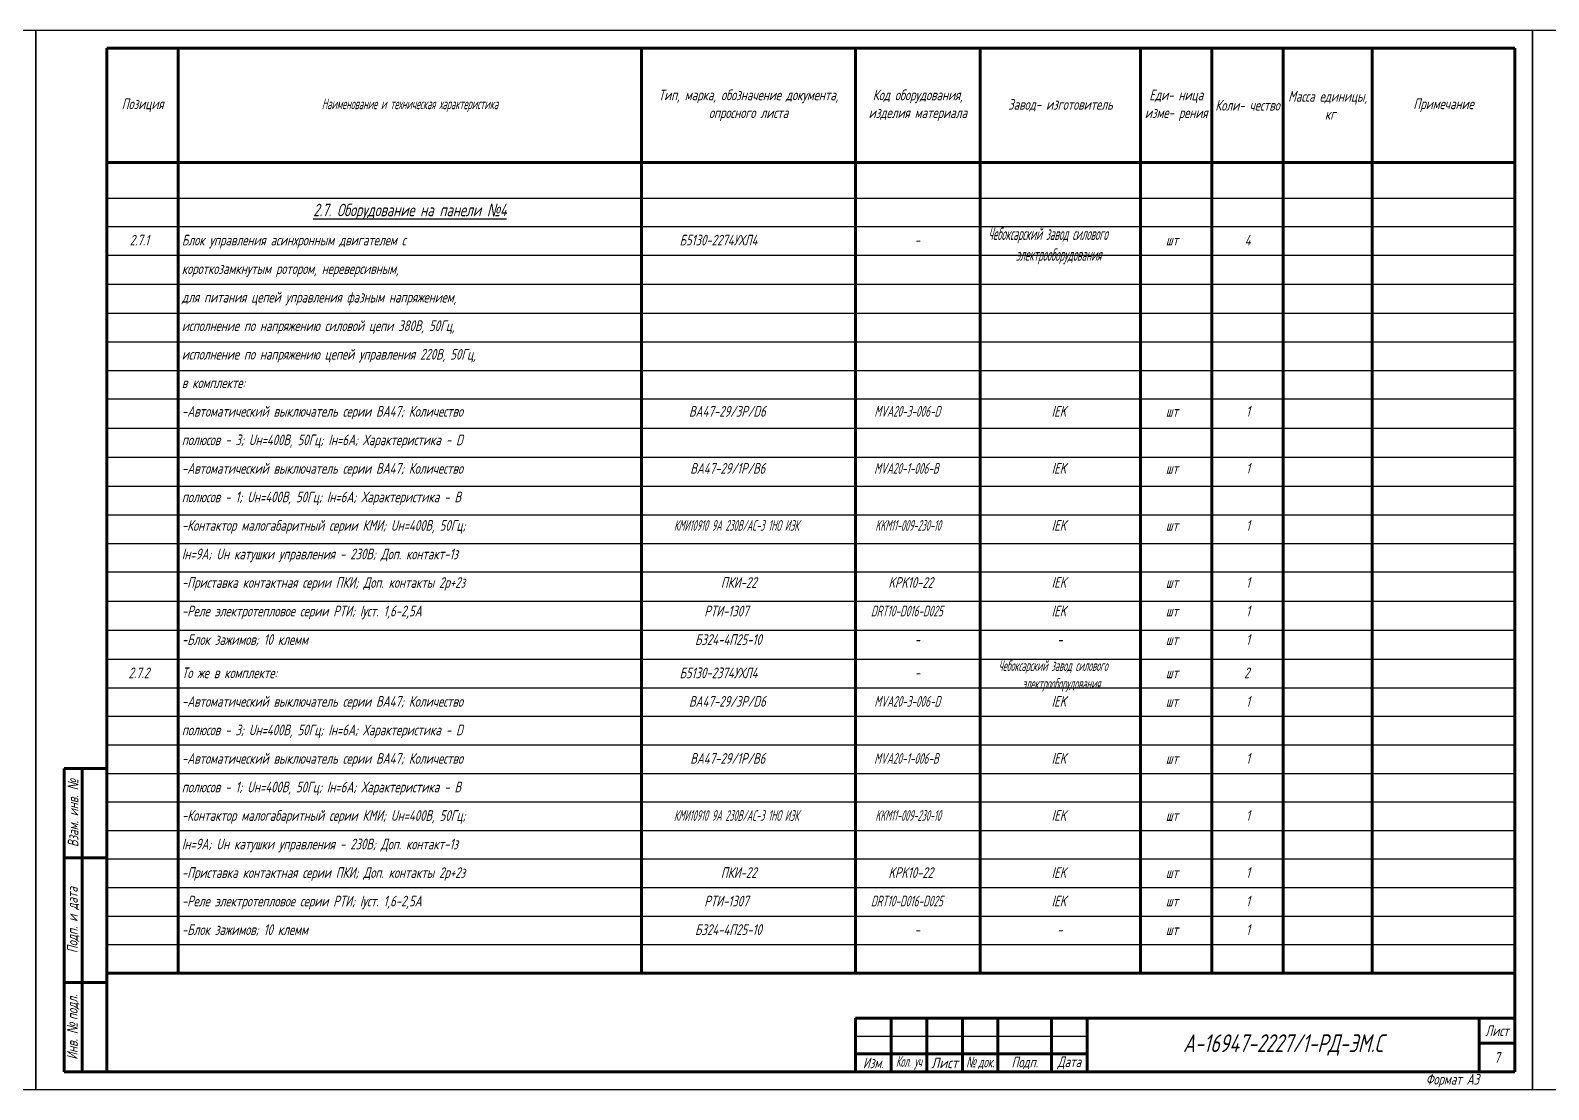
# Model space of a CAD drawing. Header units: millimetres. Extents: x 6735 to 13224, y -12144 to -9633.
# Drawn here: x 9253.6 to 9679.6, y -10774.4 to -10477.4 of the extents above; entities that cross this region are included whole.
import ezdxf

# ---------------------------------------------------------------- set-up
doc = ezdxf.new("R2010")
doc.units = ezdxf.units.MM
for name, color, linetype, lineweight in [('Рамка толстая', 7, 'Continuous', 60), ('Рамка тонкая', 5, 'Continuous', 25), ('Спецификация', 9, 'Continuous', 25), ('Текст', 2, 'Continuous', 25), ('Штампы', 252, 'Continuous', 25)]:
    doc.layers.add(name, color=color, linetype=linetype, lineweight=lineweight)
doc.styles.add('Simplex', font='simplex.shx', dxfattribs={"width": 0.7, "oblique": 15})

# ---------------------------------------------------------------- blocks, each defined once
blk = doc.blocks.new('A$C64336E77')
at = {"layer": 'Рамка толстая'}
for p, q in [((20, 5), (20, 292)), ((20, 292), (415, 292)), ((415, 292), (415, 5)), ((20, 5), (415, 5))]:
    blk.add_line(p, q, dxfattribs=at)
at = {"layer": 'Рамка тонкая'}
for p, q in [((0, 297), (0, 0)), ((420, 297), (0, 297)), ((420, 0), (420, 297)), ((0, 0), (420, 0))]:
    blk.add_line(p, q, dxfattribs=at)

msp = doc.modelspace()

# ---------------------------------------------------------------- linework, layer by layer
at = {"layer": 'Спецификация', "lineweight": 60}
for p, q in [((9275.10387, -10482.35746), (9670.10387, -10482.35746)), ((9275.10387, -10482.35746), (9275.10387, -10741.69079)), ((9295.10387, -10482.35746), (9295.10387, -10741.69079)), ((9425.10387, -10482.35746), (9425.10387, -10741.69079)), ((9485.10387, -10482.35746), (9485.10387, -10741.69079)), ((9520.10387, -10482.35746), (9520.10387, -10741.69079)), ((9565.10387, -10482.35746), (9565.10387, -10741.69079)), ((9585.10387, -10482.35746), (9585.10387, -10741.69079)), ((9605.10387, -10482.35746), (9605.10387, -10741.69079)), ((9630.10387, -10482.35746), (9630.10387, -10741.69079)), ((9670.10387, -10482.35746), (9670.10387, -10741.69079)), ((9275.10387, -10514.35746), (9670.10387, -10514.35746)), ((9275.10387, -10741.69079), (9670.10387, -10741.69079))]:
    msp.add_line(p, q, dxfattribs=at)
at = {"layer": 'Спецификация', "color": 5}
for p, q in [((9275.10387, -10524.35746), (9670.10387, -10524.35746)), ((9275.10387, -10532.35746), (9670.10387, -10532.35746)), ((9275.10387, -10540.35746), (9670.10387, -10540.35746)), ((9275.10387, -10548.52413), (9670.10387, -10548.52413)), ((9275.10387, -10556.69079), (9670.10387, -10556.69079)), ((9275.10387, -10564.69079), (9670.10387, -10564.69079)), ((9275.10387, -10572.69079), (9670.10387, -10572.69079)), ((9275.10387, -10580.69079), (9670.10387, -10580.69079)), ((9275.10387, -10588.85746), (9670.10387, -10588.85746)), ((9275.10387, -10597.02413), (9670.10387, -10597.02413)), ((9275.10387, -10605.19079), (9670.10387, -10605.19079)), ((9275.10387, -10613.19079), (9670.10387, -10613.19079)), ((9275.10387, -10621.19079), (9670.10387, -10621.19079)), ((9275.10387, -10629.19079), (9670.10387, -10629.19079)), ((9275.10387, -10637.35746), (9670.10387, -10637.35746)), ((9275.10387, -10645.52413), (9670.10387, -10645.52413)), ((9275.10387, -10653.69079), (9670.10387, -10653.69079)), ((9275.10387, -10661.69079), (9670.10387, -10661.69079)), ((9275.10387, -10669.69079), (9670.10387, -10669.69079)), ((9275.10387, -10677.69079), (9670.10387, -10677.69079)), ((9275.10387, -10685.69079), (9670.10387, -10685.69079)), ((9275.10387, -10693.69079), (9670.10387, -10693.69079)), ((9275.10387, -10701.69079), (9670.10387, -10701.69079)), ((9275.10387, -10709.69079), (9670.10387, -10709.69079)), ((9275.10387, -10717.69079), (9670.10387, -10717.69079)), ((9275.10387, -10725.69079), (9670.10387, -10725.69079)), ((9275.10387, -10733.69079), (9670.10387, -10733.69079))]:
    msp.add_line(p, q, dxfattribs=at)
at = {"layer": 'Штампы', "lineweight": 60}
for p, q in [((9263.10387, -10769.35746), (9263.10387, -10684.35746)), ((9263.10387, -10684.35746), (9275.10387, -10684.35746)), ((9268.10387, -10769.35746), (9268.10387, -10684.35746)), ((9275.10387, -10769.35746), (9275.10387, -10684.35746)), ((9263.10387, -10709.35746), (9275.10387, -10709.35746)), ((9263.10387, -10744.35746), (9275.10387, -10744.35746)), ((9485.10387, -10754.35746), (9670.10387, -10754.35746)), ((9485.10387, -10754.35746), (9485.10387, -10769.35746)), ((9495.10387, -10754.35746), (9495.10387, -10769.35746)), ((9505.10387, -10754.35746), (9505.10387, -10769.35746)), ((9515.10387, -10754.35746), (9515.10387, -10769.35746)), ((9525.10387, -10754.35746), (9525.10387, -10769.35746)), ((9540.10387, -10754.35746), (9540.10387, -10769.35746)), ((9550.10387, -10754.35746), (9550.10387, -10769.35746)), ((9660.10387, -10754.35746), (9660.10387, -10769.35746)), ((9670.10387, -10754.35746), (9670.10387, -10769.35746)), ((9485.10387, -10764.35746), (9550.10387, -10764.35746)), ((9660.10387, -10761.35746), (9670.10387, -10761.35746)), ((9263.10387, -10769.35746), (9275.10387, -10769.35746)), ((9485.10387, -10769.35746), (9670.10387, -10769.35746))]:
    msp.add_line(p, q, dxfattribs=at)
at = {"layer": 'Штампы', "color": 5, "lineweight": 25}
msp.add_line((9485.10387, -10759.35746), (9550.10387, -10759.35746), dxfattribs=at)
at = {"layer": 'Штампы', "color": 8, "lineweight": 0}
msp.add_line((9485.10387, -10774.35746), (9670.10387, -10774.35746), dxfattribs=at)

# ---------------------------------------------------------------- block references
for p in [(8835.10389, -10774.35745), (9255.10389, -10774.35745), (9675.10389, -10774.35745)]:
    msp.add_blockref('A$C64336E77', p)

# ---------------------------------------------------------------- texts
at = {"layer": 'Спецификация', "color": 2, "attachment_point": 5, "style": 'Simplex'}
for s, insert, char_height, width in [('{\\C2;Позиция}', (9285.10387, -10498.35746), 3, 20), ('{\\Fgost|c204;\\Q15;\\C2;Наименование и техническая характеристика}', (9360.10387, -10498.35746), 3, 130), ('{\\C2;Тип, марка, обозначение документа, опросного листа}', (9455.10387, -10498.35746), 3, 60), ('{\\C2;Код оборудования, изделия материала}', (9502.60387, -10498.35746), 3, 35), ('{\\C2;Завод- изготовитель}', (9542.60387, -10498.35746), 3, 45), ('{\\C2;Еди- ница изме- рения}', (9575.10387, -10498.35746), 3, 20), ('{\\C2;Масса единицы,  кг}', (9617.60387, -10498.35746), 3, 25), ('{\\C2;Примечание}', (9650.10387, -10498.35746), 3, 40), ('{\\C2;Коли- чество}', (9595.10387, -10498.35746), 3, 20), ('{\\L2.7. Оборудование на панели \\fArial|b0|i0|c204|p34;№\\Fsimplex|c204;4}', (9360.10387, -10528.19079), 3.5, 126)]:
    msp.add_mtext(s, dxfattribs=dict(at, insert=insert, char_height=char_height, width=width))
at = {"layer": 'Текст', "attachment_point": 1, "style": 'Simplex'}
for s, width, insert, char_height in [('\\pi6.34808;2.7.1', 20, (9275.10387, -10534.66872), 3), ('Блок управления асинхронным двигателем с ', 129, (9296.10387, -10534.66872), 3), ('\\pi10.6338;Б5130-2274УХЛ4', 60, (9425.10387, -10534.66872), 3), ('\\pi2.22767;{\\W0.5;Чебоксарский завод силового \\P\\pi9.99925;электрооборудования}', 45, (9520.10387, -10532.63263), 3.5), ('\\pi9.23205;4', 20, (9585.10387, -10534.66872), 3), ('\\pi16.6;-', 35, (9485.10387, -10534.66872), 3), ('\\pi7.0965;шт', 20, (9565.10387, -10534.66872), 3), ('короткозамкнутым ротором, нереверсивным, ', 129, (9296.10387, -10542.66872), 3), ('для питания цепей управления фазным напряжением,', 129, (9296.10387, -10550.66872), 3), ('исполнение по напряжению силовой цепи 380В, 50Гц,', 129, (9296.10387, -10558.66872), 3), ('{\\W0.7;исполнение по напряжению цепей управления 220В, 50Гц,}', 129, (9296.10387, -10566.66872), 3), ('в комплекте:', 129, (9296.10387, -10574.66872), 3), ('-Автоматический выключатель серии ВА47; Количество', 129, (9296.10387, -10582.66872), 3), ('\\pi13.293;ВА47-29/3Р/D6', 60, (9425.10387, -10582.66872), 3), ('\\pi5.32234;{\\W0.6;MVA20-3-006-D}', 35, (9485.10387, -10582.66872), 3), ('\\pi20.04808;IEK', 45, (9520.10387, -10582.66872), 3), ('\\pi7.0965;шт', 20, (9565.10387, -10582.66872), 3), ('\\pi9.59808;1', 20, (9585.10387, -10582.66872), 3), ('{\\W0.7;полюсов - 3; Uн=400В, 50Гц; Iн=6А; Характеристика - D}', 129, (9296.10387, -10590.66872), 3), ('-Автоматический выключатель серии ВА47; Количество', 129, (9296.10387, -10598.66872), 3), ('\\pi13.643;ВА47-29/1Р/В6', 60, (9425.10387, -10598.66872), 3), ('\\pi5.26035;{\\W0.6;MVA20-1-006-В}', 35, (9485.10387, -10598.66872), 3), ('\\pi20.04808;IEK', 45, (9520.10387, -10598.66872), 3), ('\\pi9.59808;1', 20, (9585.10387, -10598.66872), 3), ('\\pi7.0965;шт', 20, (9565.10387, -10598.66872), 3), ('полюсов - 1; Uн=400В, 50Гц; Iн=6А; Характеристика - В', 129, (9296.10387, -10606.66872), 3), ('-Контактор малогабаритный серии КМИ; Uн=400В, 50Гц; ', 129, (9296.10387, -10614.66872), 3), ('\\pi9.06236;{\\W0.5;КМИ10910 9А 230В/АС-3 1НО ИЭК}', 60, (9425.10387, -10614.66872), 3), ('\\pi5.56749;{\\W0.5;KKM11-009-230-10}', 35, (9485.10387, -10614.66872), 3), ('\\pi20.04808;IEK', 45, (9520.10387, -10614.66872), 3), ('\\pi7.0965;шт', 20, (9565.10387, -10614.66872), 3), ('\\pi9.59808;1', 20, (9585.10387, -10614.66872), 3), ('Iн=9А; Uн катушки управления - 230В; Доп. контакт-1з', 129, (9296.10387, -10622.66872), 3), ('{\\W0.7;-Приставка контактная серии ПКИ; Доп. контакты 2р+2з}', 129, (9296.10387, -10630.66872), 3), ('\\pi22.234;ПКИ-22', 60, (9425.10387, -10630.66872), 3), ('\\pi9.27463;KPK10-22', 35, (9485.10387, -10630.66872), 3), ('\\pi20.04808;IEK', 45, (9520.10387, -10630.66872), 3), ('\\pi7.0965;шт', 20, (9565.10387, -10630.66872), 3), ('\\pi9.59808;1', 20, (9585.10387, -10630.66872), 3), ('-Реле электротепловое серии РТИ; Iуст. 1,6-2,5А', 129, (9296.10387, -10638.66872), 3), ('\\pi17.5713;РТИ-1307', 60, (9425.10387, -10638.66872), 3), ('\\pi4.32665;{\\W0.6;DRT10-D016-D025}', 35, (9485.10387, -10638.66872), 3), ('\\pi20.04808;IEK', 45, (9520.10387, -10638.66872), 3), ('\\pi7.0965;шт', 20, (9565.10387, -10638.66872), 3), ('\\pi9.59808;1', 20, (9585.10387, -10638.66872), 3), ('-Блок зажимов; 10 клемм', 129, (9296.10387, -10646.66872), 3), ('\\pi14.988;БЗ24-4П25-10', 60, (9425.10387, -10646.66872), 3), ('\\pi16.6;-', 35, (9485.10387, -10646.66872), 3), ('\\pi21.6;-', 45, (9520.10387, -10646.66872), 3), ('\\pi7.0965;шт', 20, (9565.10387, -10646.66872), 3), ('\\pi9.59808;1', 20, (9585.10387, -10646.66872), 3), ('\\pi5.12372;{\\W0.5;Чебоксарский завод силового \\P\\pi11.78507;электрооборудования}', 45, (9520.10387, -10653.96596), 3), ('\\pi6.02463;2.7.2', 20, (9275.10387, -10656.00205), 3), ('То же в комплекте:', 129, (9296.10387, -10656.00205), 3), ('\\pi10.6338;Б5130-2374УХЛ4', 60, (9425.10387, -10656.00205), 3), ('\\pi16.6;-', 35, (9485.10387, -10656.00205), 3), ('\\pi7.0965;шт', 20, (9565.10387, -10656.00205), 3), ('\\pi9.02463;2', 20, (9585.10387, -10656.00205), 3), ('-Автоматический выключатель серии ВА47; Количество', 129, (9296.10387, -10664.00205), 3), ('\\pi13.293;ВА47-29/3Р/D6', 60, (9425.10387, -10664.00205), 3), ('\\pi5.32234;{\\W0.6;MVA20-3-006-D}', 35, (9485.10387, -10664.00205), 3), ('\\pi20.04808;IEK', 45, (9520.10387, -10664.00205), 3), ('\\pi7.0965;шт', 20, (9565.10387, -10664.00205), 3), ('\\pi9.59808;1', 20, (9585.10387, -10664.00205), 3), ('{\\W0.7;полюсов - 3; Uн=400В, 50Гц; Iн=6А; Характеристика - D}', 129, (9296.10387, -10672.00205), 3), ('-Автоматический выключатель серии ВА47; Количество', 129, (9296.10387, -10680.00205), 3), ('\\pi13.643;ВА47-29/1Р/В6', 60, (9425.10387, -10680.00205), 3), ('\\pi5.26035;{\\W0.6;MVA20-1-006-В}', 35, (9485.10387, -10680.00205), 3), ('\\pi20.04808;IEK', 45, (9520.10387, -10680.00205), 3), ('\\pi7.0965;шт', 20, (9565.10387, -10680.00205), 3), ('\\pi9.59808;1', 20, (9585.10387, -10680.00205), 3), ('полюсов - 1; Uн=400В, 50Гц; Iн=6А; Характеристика - В', 129, (9296.10387, -10688.00205), 3), ('-Контактор малогабаритный серии КМИ; Uн=400В, 50Гц; ', 129, (9296.10387, -10696.00205), 3), ('\\pi9.06236;{\\W0.5;КМИ10910 9А 230В/АС-3 1НО ИЭК}', 60, (9425.10387, -10696.00205), 3), ('\\pi5.56749;{\\W0.5;KKM11-009-230-10}', 35, (9485.10387, -10696.00205), 3), ('\\pi20.04808;IEK', 45, (9520.10387, -10696.00205), 3), ('\\pi9.59808;1', 20, (9585.10387, -10696.00205), 3), ('\\pi7.0965;шт', 20, (9565.10387, -10696.00205), 3), ('Iн=9А; Uн катушки управления - 230В; Доп. контакт-1з', 129, (9296.10387, -10704.00205), 3), ('{\\W0.7;-Приставка контактная серии ПКИ; Доп. контакты 2р+2з}', 129, (9296.10387, -10712.00205), 3), ('\\pi22.234;ПКИ-22', 60, (9425.10387, -10712.00205), 3), ('\\pi9.27463;KPK10-22', 35, (9485.10387, -10712.00205), 3), ('\\pi20.04808;IEK', 45, (9520.10387, -10712.00205), 3), ('\\pi7.0965;шт', 20, (9565.10387, -10712.00205), 3), ('\\pi9.59808;1', 20, (9585.10387, -10712.00205), 3), ('-Реле электротепловое серии РТИ; Iуст. 1,6-2,5А', 129, (9296.10387, -10720.00205), 3), ('\\pi17.5713;РТИ-1307', 60, (9425.10387, -10720.00205), 3), ('\\pi4.32665;{\\W0.6;DRT10-D016-D025}', 35, (9485.10387, -10720.00205), 3), ('\\pi20.04808;IEK', 45, (9520.10387, -10720.00205), 3), ('\\pi7.0965;шт', 20, (9565.10387, -10720.00205), 3), ('\\pi9.59808;1', 20, (9585.10387, -10720.00205), 3), ('-Блок зажимов; 10 клемм', 129, (9296.10387, -10728.00205), 3), ('\\pi14.988;БЗ24-4П25-10', 60, (9425.10387, -10728.00205), 3), ('\\pi16.6;-', 35, (9485.10387, -10728.00205), 3), ('\\pi21.6;-', 45, (9520.10387, -10728.00205), 3), ('\\pi7.0965;шт', 20, (9565.10387, -10728.00205), 3), ('\\pi9.59808;1', 20, (9585.10387, -10728.00205), 3)]:
    msp.add_mtext_dynamic_manual_height_columns(s, width=width, gutter_width=12.5, heights=[0], dxfattribs=dict(at, insert=insert, char_height=char_height))
at = {"layer": 'Штампы', "color": 2, "char_height": 3, "attachment_point": 5, "rotation": 90, "style": 'Simplex'}
for s, insert, width in [('Взам. инв. {\\fArial|b0|i0|c204|p34;№}', (9265.60387, -10696.85746), 25), ('Подп. и дата', (9265.60387, -10726.85746), 35), ('Инв. {\\fArial|b0|i0|c204|p34;№ }подл.', (9265.60387, -10756.85746), 25)]:
    msp.add_mtext(s, dxfattribs=dict(at, insert=insert, width=width))
at = {"layer": 'Штампы', "color": 2, "style": 'Simplex'}
for s, insert, char_height, width, attachment_point in [('{\\W0.7;Лист}', (9665.10387, -10757.85746), 3, 10, 5), ('А-16947-2227/1-РД-ЭМ.С', (9605.10387, -10761.85746), 5, 110, 5), ('{\\W0.5;Кол. уч}', (9500.10387, -10766.85746), 3, 10, 5), ('7', (9665.10387, -10765.35746), 3, 10, 5), ('Изм.', (9490.10387, -10766.85746), 3, 10, 5), ('{\\W0.8;Лист}', (9510.10387, -10766.85746), 3, 10, 5), ('{\\fArial|b0|i0|c204|p34;\\W0.6;№ \\Fsimplex|c204;док.}', (9520.10387, -10766.85746), 3, 10, 5), ('Подп.', (9532.60387, -10766.85746), 3, 15, 5), ('{\\W0.7;Дата}', (9545.10387, -10766.85746), 3, 10, 5), ('Формат А3', (9660.10387, -10771.85746), 3, 165, 6)]:
    msp.add_mtext(s, dxfattribs=dict(at, insert=insert, char_height=char_height, width=width, attachment_point=attachment_point))

doc.saveas('drawing.dxf')
